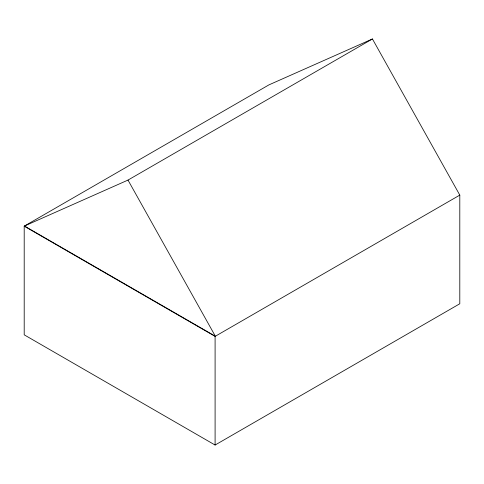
<?xml version="1.0" encoding="UTF-8"?>
<svg xmlns="http://www.w3.org/2000/svg" width="484" height="484" viewBox="0 0 484 484"><rect width="100%" height="100%" fill="white"/><g stroke="black" fill="none" stroke-linecap="round" stroke-linejoin="round"><path stroke-width="0.73" d="M24.2 226.173L268.904 84.894L372.432 38.962L459.8 195.106L459.8 303.758L215.096 445.038L24.2 334.825L24.2 226.173L215.096 336.386L459.8 195.106M127.994 180.084L215.368 336.229L24.472 226.016L127.994 180.084L372.432 38.962M215.096 336.386L215.096 445.038"/></g></svg>
